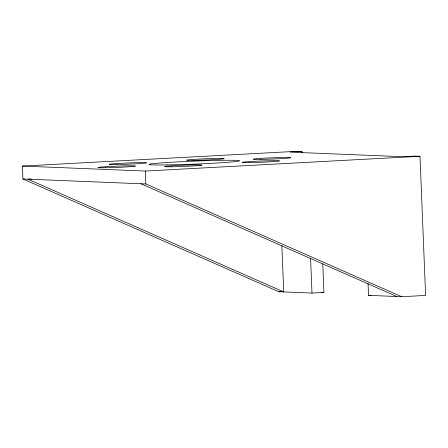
<?xml version="1.0" encoding="UTF-8"?>
<svg xmlns="http://www.w3.org/2000/svg" width="448" height="448" viewBox="0 0 448 448"><rect width="100%" height="100%" fill="white"/><g stroke="black" fill="none" stroke-linecap="round" stroke-linejoin="round"><path stroke-width="0.67" d="M322.773 263.911L323.921 292.432L311.987 293.07L278.802 291.726L22.921 178.976L22.4 166.068L297.091 151.29L302.008 151.491L302.064 152.891M302.008 151.491L290.063 152.135L403.15 156.722L415.094 156.078L420.011 156.279L425.6 295.422L401.716 296.71L368.53 295.361L368.054 283.539M22.4 166.068L145.32 171.052L420.011 156.279M31.326 178.987L27.838 179.178L283.718 291.928L281.87 245.896M278.802 291.726L282.218 291.542M368.53 295.361L371.179 295.221M22.921 178.976L145.841 183.96L401.716 296.71M321.166 292.32L323.921 292.432M140.924 183.764L396.799 296.509M310.593 258.289L311.987 293.07M145.32 171.052L145.841 183.96M166.74 164.914A45.242 1.501 -2.3 0 0 239.137 161.022A45.242 1.501 -2.3 0 0 177.122 161.918A45.242 1.501 -2.3 0 0 166.74 164.914M260.529 159.393A18.743 0.622 -2.3 0 0 290.528 157.78A18.743 0.622 -2.3 0 0 264.835 158.155A18.743 0.622 -2.3 0 0 260.529 159.393M171.763 166.779A18.743 0.622 -2.3 0 0 201.757 165.166A18.743 0.622 -2.3 0 0 176.064 165.542A18.743 0.622 -2.3 0 0 171.763 166.779M249.396 162.602A18.743 0.622 -2.3 0 0 279.39 160.989A18.743 0.622 -2.3 0 0 253.697 161.364A18.743 0.622 -2.3 0 0 249.396 162.602M194.04 160.362A18.743 0.622 -2.3 0 0 224.034 158.749A18.743 0.622 -2.3 0 0 198.341 159.118A18.743 0.622 -2.3 0 0 194.04 160.362M116.407 164.534A18.743 0.622 -2.3 0 0 146.401 162.921A18.743 0.622 -2.3 0 0 120.714 163.296A18.743 0.622 -2.3 0 0 116.407 164.534M105.269 167.748A18.743 0.622 -2.3 0 0 135.268 166.135A18.743 0.622 -2.3 0 0 109.575 166.505A18.743 0.622 -2.3 0 0 105.269 167.748"/></g></svg>
